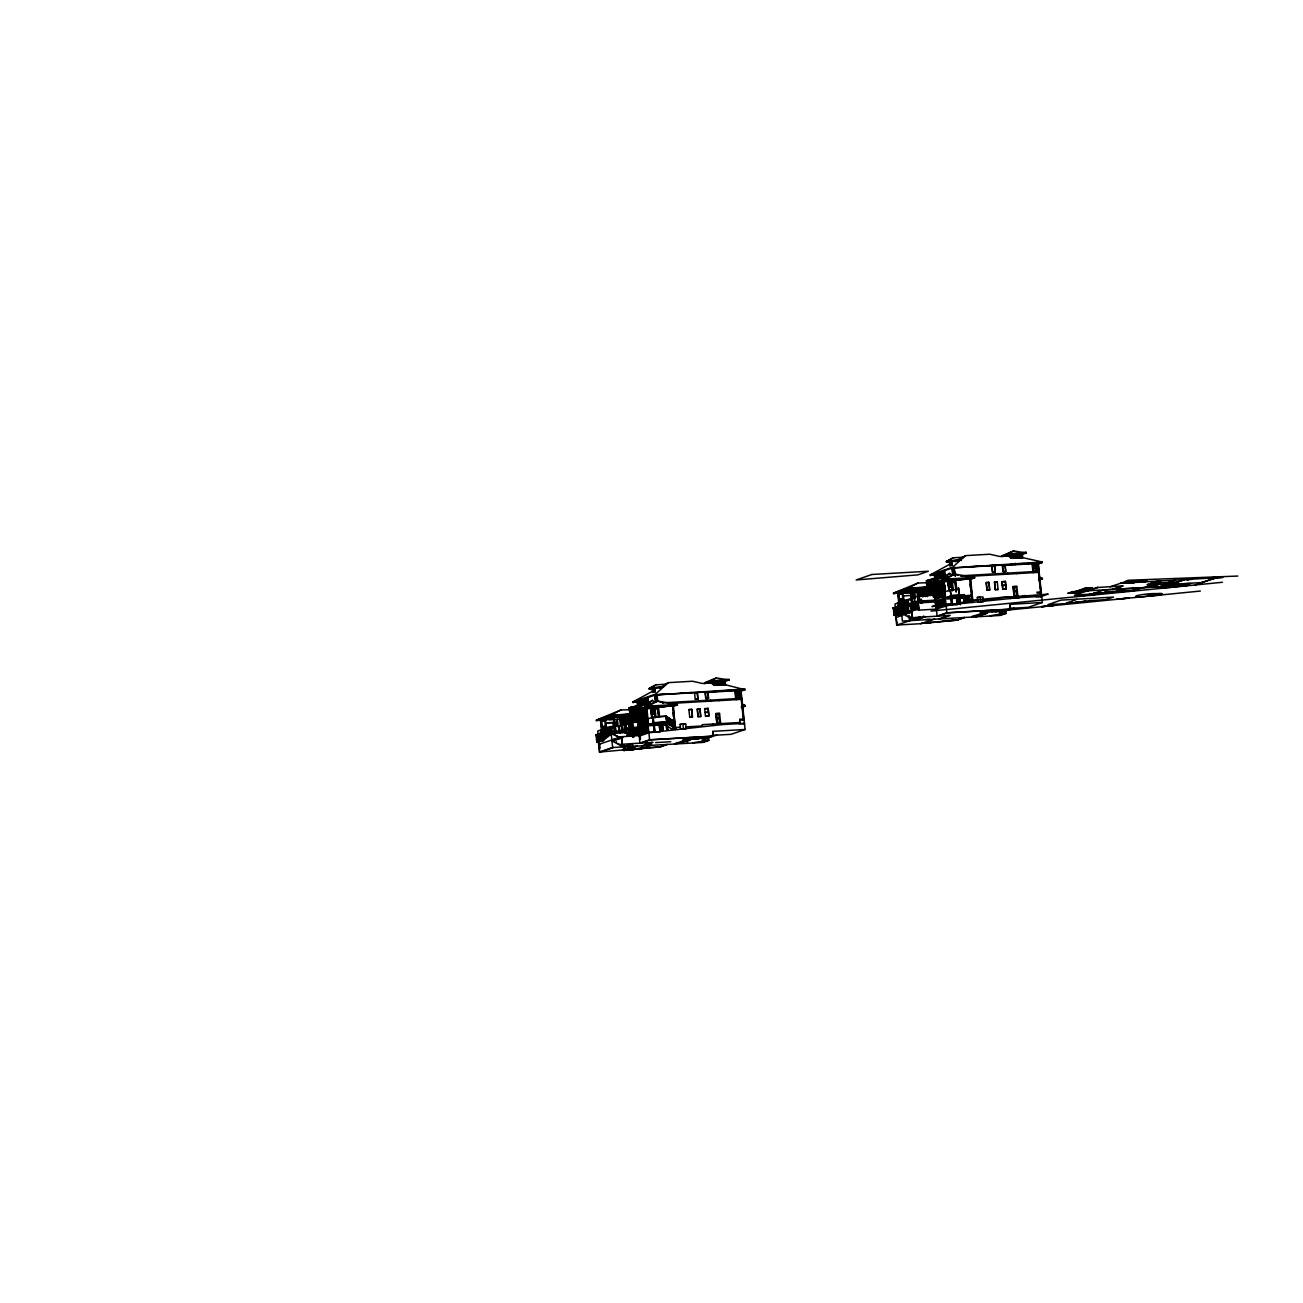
<?xml version="1.0" encoding="UTF-8"?>
<svg xmlns="http://www.w3.org/2000/svg" width="1303" height="1303" viewBox="0 0 1303 1303"><rect width="100%" height="100%" fill="white"/><g stroke="black" fill="none" stroke-linecap="round" stroke-linejoin="round"><path stroke-width="1.5" d="M644.252 704.907L643.796 699.727L640.685 700.802L641.223 705.949L641.109 701.519L642.07 701.193L642.428 704.679M642.086 701.421L642.265 700.46L642.607 701.226M939.333 574.411L939.496 573.45L939.854 574.232M908.842 604.608C907.149 604.299 905.732 608.126 905.862 601.53M647.265 731.13L646.141 731.097M918.322 609.609L912.328 605.993M958.764 596.709L945.294 597.833L950.767 595.943L964.187 595.162M953.959 597.702L958.861 597.197L956.516 597.051M622.345 730.902L620.961 717.79L636.792 712.497M934.202 587.832L926.759 587.8L918.208 590.796L919.381 602.019M712.774 682.919L702.626 683.505L692.512 681.241L668.341 682.642L655.425 694.157L632.981 701.894L639.007 702.333M1010.02 555.909L999.857 556.495L989.759 554.231L965.572 555.632L952.656 567.147L930.212 574.9L938.241 575.209M649.138 689.303L653.503 687.789L662.347 687.284L666.208 684.222L655.995 684.808L649.073 688.554L652.673 689.092M959.578 560.274L963.438 557.212L953.226 557.798L946.304 561.544L949.92 562.098M644.708 707.92L652.428 700.346L654.643 702.203L657.722 701.128L677.397 704.434L673.358 706.617M941.939 580.91L949.659 573.353L951.874 575.193L954.969 574.134L974.644 577.441L970.588 579.623M921.433 623.648L896.692 625.065L894.721 608.159L895.682 607.882L892.913 607.768L895.633 607.377L896.106 612.215L895.731 607.833M896.611 611.807L904.249 609.82M896.822 611.628L896.366 607.296M896.725 607.019L897.148 611.351L896.692 607.019M897.523 611.042L897.067 606.726M898.304 610.407L895.519 612.768M901.741 607.573L907.963 605.52M901.969 607.361L895.063 609.657L895.927 609.201M900.568 610.635L899.836 604.445L899.917 613.713M901.171 610.113L900.552 602.116M901.513 609.837L900.78 603.647M902.213 609.25L901.171 603.322M902.034 602.621L903.126 608.517M903.891 607.882L903.354 601.416M903.468 595.862L904.266 607.573M904.51 607.345L903.875 600.764L907.197 600.569M905.976 606.139L905.634 601.742M906.725 605.52L906.269 601.204M907.181 605.162L906.693 600.862M907.784 604.641L907.458 600.243L899.331 607.231M606.123 728.263L598.077 735.299M597.816 735.592L605.748 728.947M602.328 733.556L610.765 726.585L611.221 732.205M610.472 726.895L602.491 733.508C607.279 754.649 599.331 713.295 603.305 740.527L596.807 742.352L596.074 735.234M598.11 739.55L606.579 732.612L598.403 739.55M895.047 608.24L903.256 601.595M895.047 614.055L894.412 608.794L903.321 601.921M907.686 599.901L900.145 606.351L898.142 606.498M895.389 612.654L898.337 610.26M899.803 611.351L908.061 604.429M899.754 611.319L908.158 604.397M903.875 609.56L900.031 609.12M955.213 561.788L963.438 557.212M899.037 604.087L899.852 603.533M899.428 603.452L897.718 593.24L910.927 588.679L912.035 599.266M958.699 597.311L955.18 597.507M652.428 700.346L632.053 711.487L634.984 712.122L646.549 708.115L632.134 712.269L638.535 711.894M949.659 573.353L929.3 584.493L932.215 585.128L943.795 581.105L929.381 585.259L934.17 584.982M654.187 690.346L632.981 701.894L636.939 701.665M664.807 684.564L668.341 682.642M930.212 574.9L951.434 563.336M956.744 560.453L965.572 555.632M655.995 684.808L649.073 688.554L652.477 688.359M666.208 684.222L659.741 687.935M953.226 557.798L946.304 561.544L949.708 561.349M629.919 709.728L620.863 709.972L612.003 714.663L596.334 720.152L602.181 720.575M927.068 582.767L918.012 582.995L909.136 587.702L893.467 593.174L914.706 592.718M716.455 677.935L704.581 683.57L712.073 680.997L729.143 680.003L716.455 677.935L704.5 682.805M1013.701 550.925L1001.828 556.576L1009.304 553.987L1026.373 553.009L1013.701 550.925L1001.746 555.795M644.627 707.154L654.643 702.203M941.874 580.144L951.874 575.193M912.654 610.162L912.654 603.957M918.012 582.995L893.467 593.174L917.768 591.415M639.952 749.306L650.783 745.446M637.395 746.098L625.489 750.202L660.735 746.798M656.728 724.712L661.468 724.321L657.95 724.517M1160.452 582.913L1168.726 582.506M652.054 742.417L641.76 745.967M955.278 579.64L952.232 580.682L954.708 579.037M673.879 721.618L675.475 729.387L672.999 705.933L674.628 705.363L646.304 708.197L655.702 707.643M893.549 593.94L909.217 588.451L935.538 586.936M923.697 588.028L925.13 587.539M925.619 588.728L916.905 591.253L918.159 603.256M926.547 587.865L933.942 587.914M620.863 709.972L596.334 720.152L600.178 719.924M596.416 720.901L612.084 715.412L638.405 713.897M620.505 726.26L619.658 718.246L629.61 714.761L631.189 729.745M625.049 722.171L623.486 722.709L623.046 718.458L625.359 717.872M629.235 716.52L627.704 717.057L628.062 720.429M942.655 620.847L958.356 619.658M943.209 620.945L944.219 620.586L943.144 620.961M666.338 744.55L659.106 747.075L643.47 747.971M659.644 747.173L667.299 744.485M1123.072 588.858L1116.394 591.187L1132.861 590.324M1116.932 591.155L1123.609 588.826M1105.824 599.592L1113.528 597.1L1060.968 600.129L1047.873 604.657L1065.773 603.615L1076.767 599.315M1132.454 590.259L1139.848 587.881M1142.992 587.62L1134.49 590.601L1074.389 595.324L1097.452 587.376M646.304 708.18L673.325 705.819L675.475 729.387M598.321 741.44L599.445 752.075L644.008 748.052L633.03 749.583M949.073 590.52L947.639 579.509L949.317 590.422M949.626 580.78L969.839 578.858L972.005 602.426L971.305 595.862M952.232 580.682L971.875 578.369L970.246 578.923L971.012 586.203M908.794 611.433C902.963 594.217 937.704 605.537 945.229 597.197M632.134 712.269L650.963 706.731M650.392 706.519L651.761 717.741M655.197 706.796L643.715 708.278M610.895 731.993L619.544 731.455M597.051 742.27L598.859 742.058L597.751 731.032L606.432 728.084M946.385 562.293L950.75 560.795L961.419 560.176M952.884 560.665L949.447 561.854L949.887 565.991L952.379 565.144M951.646 562.147L949.968 562.733L950.148 564.329L951.809 563.759M950.066 563.531L951.727 562.961M949.838 565.453L952.33 564.59L951.939 560.99L958.78 560.599M934.235 573.662L935.179 573.336M930.293 575.665L953.829 567.44L954.659 574.232M935.863 574.77L937.215 574.314M943.144 572.261L941.792 572.734L942.183 576.398L943.519 575.877M952.493 569.036L953.535 568.678M952.737 571.349L953.78 570.991M927.036 589.396L926.4 580.78L929.381 580.161L929.739 585.845L928.567 585.91M945.033 575.877L944.431 570.144L944.805 576.887L935.033 577.815L937.492 577.376M928.795 585.894L928.225 580.486L935.407 578.043L935.863 581.252M926.791 581.447L929.365 580.975M952.982 573.678L954.024 573.32L953.552 568.613M926.97 583.125L928.111 582.734M935.391 580.226L937.948 579.737M1021.959 553.71L1010.9 554.264L1006.633 555.941M897.718 593.24L911.546 588.647L911.66 589.836L898.467 594.38M898.679 603.712L898.158 594.315L911.66 589.836M927.085 584.151L928.225 583.76M935.505 581.252L938.062 580.78L937.297 574.02L935.733 574.558L936.14 578.418M910.764 590.34L927.345 589.282M911.4 590.292L913.224 604.657M902.295 592.881L903.386 608.289L902.621 602.116M929.381 585.259L948.193 579.721M910.83 592.262L910.488 593.598M927.313 586.35L933.306 584.281M1022.546 553.531L1026.292 552.228L1009.304 553.987M1022.627 554.296L1026.373 553.009M926.873 587.848L934.007 585.503M914.869 592.165L915.26 598.175M920.667 591.546L918.338 592.132L926.482 589.51L927.101 595.357M924.544 590.194L922.231 590.78L922.687 595.015L924.185 594.705M925.7 589.559L924.136 590.096L924.772 595.943M934.43 586.464L935.831 585.975M938.225 585.145L936.824 585.633L937.134 589.331L938.697 588.793L938.29 584.933L936.727 585.47L937.183 589.103L938.6 588.614M939.316 584.77L940.717 584.281L941.092 587.767L939.691 588.239M941.711 583.939L943.111 583.467L944.317 594.982M899.086 599.119L902.816 598.891L899.249 599.803M919.837 591.823L918.436 592.295L918.81 595.78L920.211 595.292M920.374 591.627L921.791 591.139L922.149 594.608L920.749 595.096M922.329 590.943L923.746 590.454M925.651 589.787L924.25 590.259L924.609 593.745L926.01 593.256M902.898 595.96L911.155 595.422L910.764 599.836M1022.708 557.277L1011.291 557.928L1022.708 557.717L1022.203 552.83M899.217 600.536L902.963 600.308L899.363 601.22M934.642 588.19L935.994 587.718M937.036 587.36L938.388 586.887M939.528 586.497L940.88 586.041M941.922 585.682L943.274 585.21M918.648 594.038L919.999 593.565M920.586 593.354L921.938 592.881M922.54 592.67L923.892 592.197M924.446 592.002L925.798 591.529M902.767 592.718L903.435 600.26L903.256 595.927M899.379 601.953L903.109 601.709M934.805 589.933L936.205 589.445M942.069 587.425L943.47 586.936M903.875 600.764L894.998 604.022L895.34 607.328M922.703 594.412L924.104 593.924M1006.551 565.307L1038.247 563.352L1038.784 572.489M899.461 602.654L903.191 602.426M918.745 595.992L920.309 595.455M920.684 595.324L922.247 594.787M922.638 594.64L924.202 594.103M924.544 593.956L926.107 593.419M902.784 601.677L908.028 601.058M918.794 596.383L920.341 595.846L919.869 591.595M922.296 595.162L920.732 595.699L920.276 591.464L921.84 590.927L922.426 596.774M922.687 595.015L924.25 594.477M924.593 594.347L926.156 593.81M934.886 590.699L936.303 590.21M938.697 589.379L937.264 589.884L938.046 597.214L939.463 596.725M939.772 589.021L941.189 588.533L942.118 597.8M942.15 588.19L943.584 587.702M914.348 598.24L910.797 598.452M919.592 596.367L919.381 601.041L920.732 600.585M920.83 595.862L922.231 595.39M924.69 594.51L926.091 594.021M973.325 577.897L974.644 577.441L944.74 579.151L929.3 584.493L932.492 584.298M650.083 688.978L655.637 687.675M910.781 599.836L903.435 600.26M900.471 603.924L900.927 610.325L900.064 604.234M905.129 602.149L905.585 606.465L905.21 602.067M654.415 689.075L652.705 689.678L652.884 691.404M652.819 690.525L654.481 689.955M892.913 607.768L893.793 607.996M898.744 615L897.523 606.351L900.08 605.846L897.36 606.237L898.028 611.482M892.962 608.289L894.037 607.98L894.64 615.195L893.809 608.859M894.803 607.67L895.633 607.377M894.721 608.159L896.236 617.459M896.041 607.573L896.643 612.605L898.402 612.475M898.19 605.944L900.112 606.318M935.293 594.363L936.662 593.891M937.688 593.533L939.056 593.06M940.18 592.67L941.548 592.197M942.558 591.855L943.942 591.383M903.012 614.739L894.265 615.277L893.972 608.859M894.966 608.648L893.597 608.941M655.083 691.6L652.591 692.447L652.217 688.847M895.666 608.924L898.337 608.012M901.073 607.068L903.891 606.09M907.702 599.641L908.224 604.592L918.306 601.123L935.342 600.146L933.111 578.841M903.24 606.612L908.777 604.95M903.256 606.775L918.126 601.709L919.022 610.113L936.466 609.12M901.904 608.24L906.66 606.058M940.359 618.762L950.245 615.358L912.23 617.671L910.911 605.146L912.279 604.95L912.8 609.967M907.979 606.481L918.257 602.931L935.717 601.921M906.904 607.1L900.617 608.794L906.855 606.595L907.539 613.143M900.666 609.299L906.986 607.605L907.458 613.176M959.448 595.438C962.656 626.303 956.207 568.01 959.399 594.901M902.637 608.908L899.933 609.152M918.24 605.178L912.882 605.455M1040.299 593.288L1041.358 592.914L1038.133 562.196M902.539 609.234L905.748 608.664M935.652 598.044L937.085 597.54M940.538 596.351L941.955 595.862M942.932 595.536L944.349 595.031M633.063 702.675L655.507 694.922L745.104 689.759L720.592 683.521M914.657 605.374L915.195 609.218M915.667 609.185L915.26 605.325M934.919 598.484L944.447 595.21L943.633 587.474L942.053 588.028L942.867 595.748M916.074 605.292L916.612 609.136M916.677 605.244L917.003 609.104M917.068 605.227L917.524 609.087L917.149 605.211M1033.882 564.867L1035.445 564.329M1038.589 563.254L1042.27 561.984L1038.67 564.036M896.643 612.605L903.06 610.325L901.399 610.423L902.36 621.075L1000.167 615.439L1006.079 613.387L1005.753 610.211M917.98 605.178L912.556 605.504M1033.914 565.095L1035.478 564.557M638.6 701.714L640.001 701.242M643.731 699.955L640.783 700.965L641.304 705.917M645.913 699.19L644.513 699.678L644.936 703.408L646.288 702.871M655.214 695.981L656.305 695.607L656.777 700.314L655.735 700.672M896.985 612.557L901.643 611.449L899.591 611.693L899.689 612.687M935.033 599.527L945.098 596.041M903.012 610.879L901.448 610.944M935.147 600.683L937.199 616.107L946.858 612.768L1010.623 609.104L1010.134 604.331L1042.367 602.475L1041.716 596.302L1014.271 597.996M898.679 613.273L894.852 614.593M893.304 608.24L894.053 615.358L899.119 613.599L898.37 606.481L897.409 606.758L899.07 606.661M899.591 613.583L898.94 607.231L899.917 613.729M894.998 615.293L894.412 608.794M945.831 597.8L951.304 595.911L952.184 604.234L950.148 589.998L958.829 589.493M655.49 698.359L656.533 698.001M911.106 604.217L912.947 603.582L910.602 604.25L911.856 610.016M913.289 609.315L918.762 609.12L912.963 609.364M629.691 712.79L629.17 707.79L632.15 707.171L632.574 711.21M646.923 697.773L647.575 703.897L637.786 704.809L640.245 704.369M901.578 613.615L914.25 609.999M914.201 609.283L913.843 605.406L914.25 609.267M914.592 609.267L914.217 605.39M903.272 613.387L902.637 609.364M630.587 707.708L638.226 705.053L640.441 724.549M904.689 613.306L904.038 608.24L905.683 608.143M629.561 708.457L632.232 707.936M912.393 610.928L902.083 614.364L912.963 611.026L911.53 611.107M917.996 609.055L917.638 605.195L918.029 609.055M936.759 602.458L938.16 601.97M938.73 601.774L940.147 601.286M940.717 601.09L942.118 600.602M942.688 600.406L944.089 599.934M953.421 596.823L954.838 596.318L951.662 596.644M639.007 705.379L640.359 704.907M956.174 596.008L953.91 596.79L953.78 595.536M640.327 705.151L637.867 705.591L645.881 704.76L645.229 699.499M898.5 613.811L904.901 614.202L910.569 612.247M895.894 617.573L902.735 615.211M911.986 612.166L904.901 614.202M601.563 730.478L600.488 720.233L613.68 715.689L615.049 731.814L613.371 715.787L637.151 714.337M629.74 710.135L630.88 709.728M638.144 707.22L640.718 706.747M720.364 682.218L725.038 680.606L713.669 681.257L709.386 682.935M957.428 595.78L964.139 594.624L964.986 602.637L963.959 595.243L960.962 596.285M612.198 716.373L601.106 720.201L602.181 730.446M613.99 715.754L614.43 716.829L601.237 721.39L604.869 721.178L605.064 719.875L600.488 720.233M963.243 595.292L964.041 602.752L963.178 594.95M937.004 604.576L938.355 604.103M938.991 603.892L940.343 603.419M940.961 603.208L942.313 602.735M942.932 602.523L944.284 602.067M601.872 730.38L600.927 721.308L613.811 716.862L629.756 716.047M629.838 711.161L630.994 710.77M638.258 708.246L640.832 707.773L640.05 701.014L638.503 701.551L638.91 705.412M613.534 717.334L630.115 716.292L629.952 714.744L635.033 714.565M614.153 717.301L615.993 731.667L615.049 731.814M961.467 595.552L961.647 597.263L965.702 596.269L966.973 597.1L965.36 598.582M963.992 596.855L965.702 596.269M937.215 606.709L938.616 606.221M939.186 606.025L940.587 605.537M941.157 605.341L942.558 604.853M943.128 604.657L944.528 604.169M1038.768 571.414L1037.872 567.88M631.629 712.383L647.575 706.926L677.479 705.2M937.15 606.921L938.714 606.384L938.225 601.758L936.662 602.295L937.525 610.048M969.579 595.699L956.532 596.448L957.412 604.804L950.343 604.983M968.536 596.188L971.256 595.324L965.214 595.666M630.082 713.344L636.059 711.275M965.262 597.686L966.973 597.1M613.127 719.419L605.537 719.728L606.188 727.269L613.55 726.83M650.93 706.487L651.842 717.513M723.214 681.762L724.468 681.339L724.794 684.417M723.523 681.941L729.143 680.003M606.237 722.856L606.188 735.185L604.869 721.178M966.549 598.517L968.259 597.93L966.647 599.429M936.043 609.25C971.761 596.774 1010.786 597.735 1048.215 594.054L1040.641 596.66M912.23 617.671L911.22 604.038M656.158 706.487L662.527 706.438M623.42 718.556L621.108 719.142L628.453 716.569L626.906 717.106L627.346 721.341L628.909 720.803M623.046 718.458L624.609 717.92L625.847 729.68L624.984 722.383L623.583 722.872M638.6 712.969L637.2 713.458L637.558 716.927L638.959 716.455M640.995 712.155L639.578 712.627L639.952 716.113L641.353 715.624M642.086 711.78L643.487 711.291L643.845 714.761L642.444 715.249M644.464 710.949L645.865 710.461L646.207 713.881M967.917 600.26L969.546 598.761L967.917 600.26L972.103 600.422L970.393 601.025M601.921 726.097L605.651 726.602L602.002 726.797M622.606 718.816L621.205 719.305L621.564 722.774L622.964 722.302M626.499 717.464L625.098 717.937L626.238 729.533M627.004 717.269L628.404 716.78M654.986 707.692L674.628 705.363M959.383 603.077L958.813 595.471L959.383 603.077L960.246 602.947M613.094 722.595L613.925 722.416L605.651 722.953L613.094 722.611L613.778 727.579L613.355 722.514M903.5 614.283L912.605 619.381L920.162 616.775M725.103 684.368L714.06 684.938L725.462 684.287M896.692 625.065L910.276 620.586M956.223 596.562L957.347 604.201M957.282 596.66L957.754 604.266L956.956 596.758L962.608 596.53M601.97 727.546L605.716 728.035M637.411 715.184L638.747 714.728M639.789 714.37L641.141 713.897M642.281 713.507L643.633 713.034M644.676 712.676L646.027 712.204M621.417 721.031L622.769 720.559M623.355 720.347L624.707 719.891M625.31 719.663L626.662 719.207M627.215 718.995L628.567 718.523M924.039 616.873L914.169 620.277L912.605 619.381M602.051 728.247L614.234 727.497L613.713 722.497M961.647 597.263L968.764 601.937L972.185 601.253L970.474 601.839M606.204 727.253L606.025 722.937M644.838 714.419L646.239 713.946M605.488 728.165L614.935 727.286L613.664 727.693M601.497 740.804L600.422 733.361L601.269 740.821L603.11 740.593L611.123 734.11L610.309 726.651L619.3 726.097M613.55 725.445L617.182 725.217M623.502 722.106L624.903 721.618L624.544 718.148L619.658 718.246M626.857 720.934L625.456 721.422L625.098 717.937L626.548 717.236L627.134 723.084M627.362 720.738L628.779 720.266M709.304 692.3L741.016 690.362L741.016 698.603M621.515 723.002L623.062 722.465M623.453 722.318L625.017 721.781M625.407 721.634L626.971 721.096M627.313 720.966L628.877 720.429M605.553 728.686L611.71 728.002M621.547 723.377L623.111 722.839M625.44 722.025L627.004 721.487M639.073 717.22L637.639 717.709L638.405 725.038L639.806 724.501M641.451 716.389L640.034 716.878L640.799 724.207M642.526 716.015L643.959 715.526M644.92 715.2L646.337 714.696M606.025 735.429L605.651 729.175M613.632 726.162L617.264 725.918L616.808 720.396L617.264 725.918M623.046 723.067L621.645 723.556L622.639 731.081L633.095 736.961L621.515 730.902L622.639 731.081M626.938 721.699L625.538 722.188L626.482 731.195M627.443 721.52L628.86 721.031M972.005 602.426L973.015 602.279L970.556 578.825M1038.556 579.786L1042.384 578.467L1038.621 580.552M605.097 729.485L605.52 735.739M609.446 728.116L609.869 732.139M609.999 727.791L610.195 731.863L611.123 731.553M676.078 704.89L677.397 704.434L647.51 706.161L632.053 711.487L636.858 711.21M605.032 736.26L604.934 729.745L605.634 735.723M609.104 728.393L609.641 732.4L609.495 728.1M608.941 728.638L609.136 732.954M925.635 619.544L929.544 619.316M607.638 734.061L607.149 730.038L607.524 734.078L608.273 729.191L608.534 733.247M602.931 731.406L603.517 737.384M606.27 730.853L606.775 730.331M619.137 726.113L619.739 731.553L618.844 726.162L629.056 722.693L637.737 722.188M938.144 616.058L947.395 612.866L1010.216 609.234L1010.134 604.331M609.69 734.192L603.615 735.869L611.026 733.117L605.569 736.439L604.348 738.524L596.953 741.277L599.266 741.098L598.582 734.99L595.666 734.778L598.403 734.371L599.054 741.163M600.683 737.628L600.113 733.247L601.253 732.791M595.732 735.283L596.79 734.99L597.36 742.303L596.562 735.869M595.666 734.778L598.403 734.371M599.755 733.915L600.227 737.921M600.015 738.182L599.592 734.175L599.347 738.736L598.924 734.713L597.67 735.364M603.761 732.823L604.364 736.814M638.047 721.357L639.431 720.885M640.441 720.543L641.809 720.07M642.933 719.679L644.317 719.207M645.327 718.849L646.695 718.376M920.716 623.681L934.626 619.088M596.741 735.853L598.696 735.739M602.084 734.24L610.521 727.367L610.684 731.569M610.798 731.276L602.703 738.035M598.272 735.983L601.09 735.006M667.739 729.631L666.794 729.761L666.012 722.285L667.739 729.631L666.338 716.227L653.21 717.041L647.966 718.849M611.351 732.156L606.237 733.589M611.302 732.009L598.517 736.456M939.007 618.958L948.877 615.553M606.693 734.876L604.95 734.794L610.96 732.498L606.302 734.11M929.739 622.639L938.844 621.873M607.247 734.338L606.628 727.774M931.498 622.297L921.612 623.388M611.563 733.556L610.553 733.703M602.279 736.961L606.905 735.364M619.397 731.178L629.577 727.644L638.258 727.139L635.88 705.851M603.729 736.879L608.354 735.283M619.414 731.569L629.414 728.051L638.323 727.546M640.815 724.142L642.2 723.67M643.324 723.279L644.692 722.807L643.926 715.608M645.702 722.465L647.086 721.976M604.022 737.091L603.484 733.068M612.638 734.273L620.684 737.856M637.672 725.494L647.558 722.09M938.323 621.792L956.891 620.163L964.529 617.492L956.891 620.163L930.782 622.557M598.386 741.195L599.624 739.11L604.234 737.514M613.518 734.224L612.491 734.061M741.358 690.264L745.023 688.994L655.507 694.922M666.305 716.503L674.498 721.878L675.296 727.139M598.11 740.153L601.367 739.127M602.475 738.687L604.348 738.524M637.786 726.52L647.868 723.051M630.082 729.533L631.206 736.081L630.082 729.533L629.137 729.582L629.838 736.276L629.414 728.051M666.55 716.797C663.146 724.403 687.218 731.83 666.761 720.868M741.44 691.03L745.104 689.759M666.973 717.09L667.559 721.455L667.152 717.057M598.272 741.032L597.572 734.664M598.566 741.13L601.53 740.104M637.916 727.677L647.982 724.207M630.538 730.446L638.584 729.957L630.685 731.113M652.656 722.839L666.892 721.618M596.807 742.352L603.305 740.527M648.585 724.81L654.073 722.921C656.696 749.632 651.321 700.916 654.09 731.374L654.937 731.244M668.439 717.904L668.781 722.285M638.063 729.061L638.323 727.563M952.363 603.631L937.932 604.527L931.906 606.595L1018.962 597.621L1025.2 595.455M630.685 731.863L638.796 732.074L631.157 732.433M669.139 718.507L669.644 722.856M669.758 718.767L670.165 723.165L669.628 718.784M658.927 723.018L664.221 722.546L664.4 724.273L671.517 728.931L675.915 727.921L674.628 727.172M670.117 719.061L670.508 723.426M662.999 729.957L662.217 722.448L662.999 729.957L662.136 730.071L661.354 722.562L668.472 722.009L668.016 717.627L668.244 723.002L671.061 723.702L670.589 719.321L671.061 723.702M630.913 733.247L638.877 732.791L630.978 733.947M656.5 724.419L663.976 722.628M986.501 610.602L980.149 612.801L997.039 611.465M599.755 751.961L598.957 744.339L621.726 736.618L622.101 744.257L621.319 736.765L639.17 735.609L639.968 743.101M670.85 719.631L671.42 724.403L648.145 725.755M981.094 612.687L987.218 610.57M1040.608 592.116L1036.976 592.132L1037.09 593.174L1041.358 592.914M611.856 740.023L622.736 736.684M671.925 724.273L671.338 719.891L672.071 725.494L673.651 725.396L673.179 721.015L674.074 725.673L673.439 721.325M621.384 737.531L611.938 740.788L612.638 747.515L599.445 752.075M666.012 722.285L666.794 729.761M668.032 721.715L667.462 717.35M671.892 720.168L672.299 724.566L670.703 723.768M981.729 613.485L971.615 616.58M631.059 734.664L639.024 734.208L626.776 735.446M639.773 731.569L641.125 731.113M641.744 730.885L643.096 730.429M643.715 730.217L645.066 729.745M645.702 729.533L647.054 729.061M663.732 723.279L666.957 722.171M613.273 739.941L613.371 740.886L622.834 737.612M664.286 723.1L668.472 722.009M672.576 720.771L672.609 724.859M664.4 724.273L667.087 723.344L674.188 728.019L675.915 727.921M669.595 722.448L668.748 718.197L669.335 722.562M986.713 613.192L976.631 616.677L973.276 616.482M639.985 733.638L641.337 733.166L640.929 728.98M643.307 732.481L641.956 732.954L641.532 728.833M643.943 732.27L645.294 731.797M672.576 722.611L674.824 722.562M672.364 722.937L674.775 722.823M995.492 611.856L1005.33 610.928M671.485 723.979L672.283 723.686M672.039 723.768L671.322 723.474M639.154 735.625L636.027 705.851M639.219 736.114L648.894 732.775L721.715 724.615L744.469 723.312L743.329 723.686M654.09 731.374L652.901 716.992L666.338 716.227M1010.623 609.104L999.303 613.013L1006.079 613.387M1008.196 610.179L1014.109 608.143M665.491 723.263L658.992 723.556L660.116 731.211M600.471 751.929L613.355 747.482M648.829 732.237L660.181 731.797L660.035 723.654C664.383 743.003 653.813 719.272 664.074 723.426M999.629 615.342L1005.134 613.452L1004.792 610.276M672.055 728.914L675.817 727.09M671.517 728.931L674.188 728.019M632.346 743.671L622.899 746.928L611.938 740.788L610.439 726.602M1072.581 591.66L1067.76 593.305L1077.988 592.686M633.437 743.606L623.99 746.863L624.512 750.544M674.759 729.436L675.785 729.273M1042.367 602.475L1028.344 607.312L1008.994 608.436M1069.193 593.223L1073.998 591.578M742.694 706.275L745.137 705.46L742.14 704.076L743.704 718.995M1070.529 593.158L1075.35 591.497M741.309 706.78L745.137 705.46L742.287 705.623M1075.61 591.464L1085.48 588.06M1071.962 593.077L1076.767 591.415M1077.027 591.383L1086.897 587.979M628.404 746.538L632.313 746.31M741.391 707.562L745.218 706.242M1073.379 592.995L1078.184 591.334M1078.461 591.301L1087.907 588.044M639.545 743.247L649.627 739.778L713.392 736.097L712.888 731.341L745.121 729.485L740.951 689.743M1074.796 592.914L1079.601 591.253M1079.878 591.22L1089.341 587.962M640.913 743.052L650.164 739.86L712.969 736.244L712.888 731.341M1076.229 592.832L1081.034 591.171M1081.295 591.139L1090.758 587.881M632.932 746.342L622.981 749.828L626.548 749.632M1077.744 592.702L1092.598 587.653L1084.862 588.272M636.678 746.13L624.903 750.202L624.479 746.196M1097.989 587.458L1087.761 590.894M645.441 743.964L646.565 743.573M643.128 745.756L652.998 742.352L622.101 744.257M643.324 748.02L625.489 750.202L633.551 749.681L633.193 746.179M1083.64 594.803L1082.402 595.227L1096.931 594.07M648.454 745.463L651.533 744.388L645.262 744.762M1110.189 586.757L1126.525 581.285M1103.885 589.966L1093.51 593.337L1097.028 593.044L1094.471 593.924M1123.414 583.109L1128.17 581.464M1124.342 583.141L1130.108 582.229M1092.875 594.266L1096.002 593.191M1095.383 594.119L1096.654 593.891M1128.137 582.913L1147.291 580.926L1144.474 581.887M1133.073 581.171L1134.669 580.812L1125.987 581.301M1129.359 582.848L1132.16 581.887M1129.831 582.816L1133.415 582.62M1073.981 602.768L1088.722 600.96M1100.644 593.565L1102.973 592.914L1083.086 595.536L1095.171 594.315L1094.048 593.956M1112.404 589.461L1122.29 586.057M1077.825 601.595L1074.519 602.735L1067.418 602.54M1113.12 589.428L1123.3 585.91L1097.045 587.523M1136.493 581.545L1138.447 580.861M1134.652 582.539L1133.415 582.978M1137.926 581.464L1139.881 580.78M1139.343 581.382L1141.298 580.698M1140.76 581.301L1142.715 580.617M689.271 737.612L682.902 739.811L698.555 738.899M1142.194 581.219L1144.148 580.535M689.987 737.563L683.847 739.681L699.792 738.475M743.361 719.126L739.746 719.142L740.202 723.54M1083.086 601.888L1085.48 601.058M1109.879 592.637L1112.29 591.806M1143.611 581.138L1145.565 580.454L1125.564 581.61M1085.888 601.123L1075.741 602.312M1088.331 600.895L1089.764 600.602M1116.801 591.253L1104.097 592.376L1112.062 591.888M1143.773 581.936L1146.265 581.073M677.446 742.515L674.417 743.964L677.69 743.378M684.498 740.479L689.01 740.365M743.052 720.298L744.127 719.924L739.86 720.168M1148.383 584.379L1147.015 584.689L1159.703 583.842M1151.591 583.239L1150.5 583.483L1157.097 583.044M1157.406 581.236L1155.582 581.724L1158.872 581.48M1153.79 583.239L1160.012 581.089M1154.491 583.19L1160.729 581.04M713.392 736.097L702.056 740.006L708.848 740.397L708.506 737.221M1156.901 583.109L1160.664 582.832M716.878 735.136L707.545 737.384M1113.43 589.314L1144.49 587.539L1155.452 583.891M1153.155 586.106L1160.436 583.597M1150.419 587.197L1160.908 583.565L1148.106 584.314M1151.657 587.116L1155.093 585.927M702.382 742.352L707.887 740.446L707.562 737.27M1152.894 587.05L1156.331 585.861L1148.187 586.399M708.848 740.397L702.92 742.433L612.638 747.515M1175.42 580.193L1161.006 584.966L1202.555 582.49M1169.817 582.376L1177.863 582.001L1184.981 579.558M745.121 729.485L731.097 734.322L711.747 735.429M1165.957 584.624L1170.42 583.076M1166.527 584.558L1178.335 583.076L1175.534 584.037M1169.328 583.597L1170.892 583.06M1171.478 583.011L1175.127 582.75M1168.351 584.542L1166.788 585.08L1171.902 584.33M1173.368 583.353L1176.202 582.588L1174.068 583.321M1177.163 582.05L1183.955 579.705M1174.817 584.086L1177.309 583.223M1188.466 579.444L1186.805 580.014L1192.261 579.216M1173.172 585.878L1178.775 583.939M1173.563 585.943L1179.801 583.793M1188.027 583.402L1182.098 585.454L1103.169 589.998M1184.688 584.9L1188.124 583.711M1185.877 584.835L1189.297 583.646M1201.838 582.522L1215.243 577.897M1195.291 584.949L1219.071 576.789C1235.912 577.62 1189.134 580.291 1219.071 576.789M940.701 581.35L944.822 579.933L974.709 578.206M643.454 708.343L657.722 701.128L663.308 702.822M633.909 736.618L633.063 736.7L633.942 736.879M657.233 706.91L657.461 706.031M598.272 737.791L611.172 733.491L635.897 731.911M990.133 616.01L991.29 615.668A11.059 1.156 -6 0 1 1001.372 614.153L1004.548 613.925M692.887 743.019L694.059 742.677A11.059 1.156 -6 0 1 704.125 741.163L707.317 740.918M968.618 596.937L969.465 596.139M653.487 723.8L652.51 724.843L656.256 724.631L648.536 724.256M613.632 734.208L620.717 738.117M967.966 578.907L971.875 578.369M980.654 601.872L983.488 601.546L982.999 596.953L977.315 597.279L977.804 602.035L983.293 601.53M1094.585 593.191L1089.357 594.673L1096.377 594.266M683.423 728.866L686.241 728.556L685.753 723.947L680.068 724.273L680.573 729.029L686.062 728.524M930.994 611.074L1222.442 582.278M991.746 611.661L1200.372 591.057M631.922 714.924L628.307 715.217L629.707 728.328M1177.977 584.428L1175.225 584.624A11.059 1.156 -6 0 0 1164.98 586.106L1163.498 586.529A11.059 1.156 -6 0 0 1171.902 587.262L1180.078 586.203A11.059 1.156 -6 0 0 1184.443 584.982L1183.808 584.461A11.059 1.156 -6 0 0 1177.977 584.428L1177.831 584.444M1176.967 584.575L1170.485 585.503L1174.98 585.259M1100.872 593.647L1093.461 594.07M680.264 724.468L682.886 724.305L683.489 728.67M943.551 581.203L954.48 579.9M1144.49 587.539L1174.182 585.731M1012.659 554.931L1015.021 554.785L1015.363 557.423L1012.871 557.57L1012.594 554.866M1020.705 554.459L1018.343 554.606L1018.555 557.244L1021.047 557.098L1020.77 554.394M1012.789 556.218L1015.151 556.072M1015.64 556.055L1018.001 555.909M1018.474 555.892L1020.852 555.746M961.337 559.427L950.75 560.795M1015.721 557.407L1018.197 557.261L1017.871 554.622L1015.493 554.769L1015.77 557.342M1011.307 558.059L1022.708 557.717L1019.337 556.951M947.314 561.968L952.868 561.658M1036.732 562.147L1037.823 562.31M955.702 567.489L954.268 567.571L955.18 576.138M967.754 566.789L979.498 566.121M989.286 565.551L1001.03 564.883M1011.161 564.297L1024.647 563.515M1033.996 562.977L1038.182 562.733M1042.351 562.766L952.737 567.929L1042.27 561.984L1019.712 556.951L1019.532 554.524M1033.084 564.134L1036.162 563.955M1033.458 567.733L1036.553 567.571M1033.849 571.349L1036.927 571.17M1039.094 571.3L960.555 575.828L962.64 576.463M944.887 577.669L935.114 578.581L936.303 578.516M965.442 576.577L1039.191 572.326M933.274 578.841L933.534 583.76M926.4 580.78L935.456 578.043L935.798 581.301M939.968 581.904L943.519 581.692M943.6 581.757L952.998 581.219M939.87 582.93L943.844 582.734M948.128 582.36L951.874 582.148L952.754 590.536M940.31 583.027L943.714 582.832M948.389 582.604L951.662 582.408M940.359 583.483L943.763 583.288M940.44 584.265L943.844 584.07M1039.533 578.63L1042.384 578.467L1039.371 577.082M948.568 584.281L951.841 584.086M1039.615 579.395L1042.465 579.232M997.121 582.066L994.629 582.213L995.394 589.542L997.886 589.412M929.316 586.529L909.217 588.451M941.678 585.682L943.095 585.601M948.682 586.024L952.086 585.829L951.711 582.343M948.535 586.22L952.281 586.008M934.398 587.327L910.602 588.793L911.725 599.38M928.86 587.767L932.264 587.572M948.584 586.741L952.33 586.513M943.274 587.262L944.936 587.164M917.1 589.607L911.351 589.933L912.344 599.347M922.85 589.282L927.003 589.037M1002.463 585.356L1005.672 585.177M941.971 589.086L945.18 588.907L944.822 585.438M1002.496 585.552L1005.688 585.356M941.874 589.803L945.424 589.607M929.332 590.91L932.411 590.731M942.541 590.422L944.903 590.275M918.11 592.067L898.663 593.093L899.689 603.598M1016.666 586.513L1013.229 586.708L1014.288 596.807M898.158 594.315L902.425 594.07M929.511 592.572L932.573 592.409L932.231 589.07L929.104 589.184L929.462 592.653M929.3 592.865L932.85 592.653M932.915 593.174L929.348 593.37L928.892 589.005L932.443 588.793L933.306 597.035M929.544 593.549L932.753 593.37M929.756 593.745L932.59 593.582M1120.271 583.288L1216.269 577.75M934.821 595.194L917.784 596.171L907.833 599.592L908.256 604.592M1151.331 583.19L1154.409 583.011M1168.986 582.408L1170.029 582.294M964.139 594.624L951.011 595.438L950.441 590.047L944.675 591.888L944.138 581.724M1166.136 583.19L1171.69 582.946M963.226 595.504L964.513 596.334M1153.644 584.51L1159.165 584.037M1164.1 583.972L1165.143 583.744M957.461 596.025L961.484 595.797M1152.552 584.884L1158.074 584.412M1151.461 585.259L1156.983 584.786M951.565 596.921L972.331 595.715L965.702 596.969M1150.907 585.454L1155.891 585.161M1149.816 585.829L1155.338 585.356M968.569 596.465L969.497 596.416M1148.725 586.203L1154.246 585.731M1186.935 583.793L1190.486 583.581L1183.499 584.966M958.536 597.393L962.119 597.181M903.386 601.139L907.458 600.732M945.392 598.745L968.666 597.409M947.851 598.729L961.386 597.947M964.073 597.751L969.123 597.491M1072.369 591.725L1082.728 591.057M1087.484 590.813L1112.729 589.363M967.07 597.996L968.259 597.93M1071.946 591.871L1073.379 591.79M908.077 601.579L904.754 601.774L906.041 613.257M968.357 598.826L969.546 598.761M906.074 602.98L908.924 602.817M1022.643 596.334L1035.918 595.569L1036.032 596.627L1041.765 596.823M969.627 599.657L970.816 599.592M1115.547 591.692L1102.533 593.06M912.116 603.875L910.227 603.989L912.181 604.38M970.735 600.618L977.625 600.227M983.309 599.885L999.645 598.957M964.041 602.752L964.986 602.637M908.386 606.335L918.534 605.748M952.184 604.234L951.337 604.38L950.457 596.057M905.276 607.182L906.921 607.084M957.037 604.315L958.063 604.169M911.237 610.244L919.087 609.609L917.849 603.077M1089.357 600.536L1106.231 599.657M896.578 612.084L898.239 611.987M899.64 612.198L901.725 611.954L901.774 613.534M899.819 612.687L894.558 614.088L896.106 614.006M1066.782 603.273L1074.91 602.8M898.451 613.29L899.868 613.208M898.923 613.68L904.705 613.355M894.053 615.358L895.78 615.163L895.617 613.615M907.979 615.896L909.38 615.814M895.878 617.345L897.197 623.095M923.518 616.042L924.967 616.938L915.504 620.195L915.406 619.218M981.029 613.518L987.43 613.159L979.856 615.553M981.273 613.648L986.241 613.355M912.507 618.453L914.055 619.3M922.149 623.192L930.277 622.72M729.061 679.238L712.073 680.997M717.79 681.795L715.412 681.925L715.624 684.564L718.116 684.433L717.839 681.73M718.262 681.762L720.624 681.632M715.542 683.212L717.92 683.081M718.393 683.049L720.771 682.919M721.243 682.886L723.605 682.756M664.09 686.437L653.503 687.789M661.533 687.593L654.709 687.984L655.148 692.137M720.966 684.27L718.474 684.401L718.197 681.713M714.06 685.069L725.445 684.401M711.275 683.114L714.093 685.362L725.478 684.726L724.957 679.824M670.524 693.799L657.038 694.58L657.754 701.405M680.296 693.229L692.04 692.561M703.783 691.877L713.979 691.926M725.559 690.623L735.267 690.069L736.26 699.662M694.76 693.31L697.252 693.163L697.854 698.962M735.788 691.079L738.98 690.899L739.746 698.229M736.228 694.743L739.306 694.564M695.427 699.043L697.789 698.897M705.965 698.424L708.343 698.294M739.681 698.164L736.602 698.343L735.853 691.144M662.559 702.871L741.847 698.31M638.291 705.037L640.229 724.615M668.195 703.587L741.961 699.336M629.17 707.79L634.463 707.399M657.787 706.715L673.325 705.819M646.369 708.767L655.751 708.213M650.881 709.369L654.627 709.141L655.523 717.53M651.077 709.549L654.481 709.353L654.839 712.822L651.451 713.018M651.321 711.275L654.595 711.096M631.32 712.92L632.509 712.839L631.988 707.952M689.092 709.695L691.584 709.549L692.349 716.894L689.857 717.025M704.858 708.783L708.05 708.604L708.832 715.933L705.623 716.129M634.186 713.376L612.084 715.412M651.288 713.23L655.034 713.002M629.642 714.858L630.229 723.654M651.337 713.735L655.1 713.523M635.05 715.999L631.857 716.194L632.216 719.647M705.232 712.35L708.425 712.171M705.249 712.546L708.441 712.366M632.102 717.92L635.164 717.741M609.087 719.647L620.88 719.061M719.419 713.507L715.982 713.718L717.041 723.816M600.927 721.308L605.195 721.064M632.281 719.582L635.343 719.403M632.053 719.859L635.62 719.663M632.118 720.38L635.669 720.168L635.212 715.787L631.646 715.999L632.932 728.1M635.506 720.38L632.313 720.559L633.079 727.888M632.509 720.738L635.359 720.575M661.582 722.481L653.536 722.937L648.047 724.843L666.745 723.865M659.904 723.132L664.253 722.79M661.289 724.387L666.664 724.077M660.279 725.168L666.077 724.826M605.879 728.719L602.23 728.931L605.911 728.931M612.491 728.491L607.524 728.768L607.98 733.784M683.033 724.305L685.606 724.159M604.429 730.038L605.358 735.983M608.827 729.973L611.693 729.81M674.547 726.26L673.26 725.429M740.104 722.481L702.268 724.663L702.431 726.211M638.47 728.931L629.561 729.436L619.691 732.84L618.974 726.113M673.488 727.611L680.378 727.221M686.062 726.895L702.415 725.95M611.205 731.634L619.446 731.162M600.748 733.084L602.849 732.84M600.113 733.247L602.019 733.133M609.201 732.693L608.827 728.654M600.895 733.508L603.273 733.345M609.69 732.938L613.436 732.709L613.11 729.729M599.592 734.175L599.673 738.459M601.074 734.452L602.165 734.208L602.686 740.739M659.807 731.309L660.833 731.162M607.035 734.599L606.27 728.1M604.527 736.553L604.152 730.299L604.641 736.553M599.624 739.11L601.058 739.029M601.155 739.778L603.012 739.599L602.768 738.54M601.204 740.283L602.621 740.202M597.328 741.146L598.761 741.065M613.371 740.886L614.788 740.804M699.499 738.426L708.083 737.921M617.964 743.427L619.462 744.29M655.588 742.596L670.752 741.733M622.443 745.055L620.88 744.192M677.641 742.857L683.782 740.527L690.183 740.153L679.352 743.28M659.302 723.458L667.201 723.084M671.143 722.904L675.101 722.725M1127.958 580.291L1237.85 576.056M631.711 715.135L628.388 715.787M636.955 714.826L629.512 714.793L634.903 714.891M1152.161 584.884L1156.983 584.917M744.534 723.816L738.785 723.637L738.671 722.562M631.988 749.958L625.082 750.349L624.56 745.381M720.396 683.554L725.478 684.726L724.729 680.72M958.177 575.112L954.969 574.134L940.945 581.268L952.933 580.633L953.144 582.669M674.498 721.878L666.175 716.275L666.664 721.699M963.357 596.676L970.474 601.351M912.295 605.748L918.468 609.706M600.944 732.954L601.937 733.622L600.178 733.752L601.139 733.491L601.856 740.674M1008.522 556.12L1011.34 558.368L1010.9 554.264M610.472 731.602L611.449 731.113L612.866 732.742M1037.937 563.466L1040.934 592.002M1038.491 572.375L1040.543 591.937M1037.742 567.766L1038.165 571.431M1037.009 562.798L1037.905 571.365M1037.188 571.414L1036.374 563.694L1032.823 563.89L1033.637 571.61M1036.227 563.89L1036.993 571.235M1034.631 564.052L1035.38 571.251M1032.562 563.678L1033.507 572.652M1032.09 563.71L1032.921 571.659M1021.585 553.645L1022.008 557.765L1012.056 558.336L1011.535 553.449M1021.243 557.277L1020.917 554.198L1012.382 554.687L1012.708 557.765M1018.083 554.361L1018.409 557.44M1016.682 554.703L1016.959 557.277M1015.232 554.524L1015.558 557.603M1015.346 563.254L1015.493 564.671M1016.324 572.62L1016.438 573.646M1018.962 597.621L1018.848 596.546L999.515 597.67L999.678 599.201M1013.832 554.866L1014.109 557.44M1017.904 596.611L1016.812 586.301L1013.017 586.529L1014.109 596.823M1007.805 573.108L1007.903 574.134M1010.314 597.035L1010.476 598.566M980.719 601.677L980.133 597.295L977.511 597.458L977.967 601.823M971.419 590.047L972.706 602.393M970.051 583.907L970.458 587.702M968.764 596.171L969.009 600.716M955.148 572.196L955.522 575.763M955.75 579.672L956.793 589.738M954.952 578.939L956.304 591.79M954.724 579.835L955.995 591.904M953.014 568.857L953.503 573.499M951.956 568.075L952.672 574.851M951.255 562.277L951.434 563.89M950.832 562.359L950.946 564.118L950.75 562.456M950.376 562.587L950.538 564.199M952.151 579.916L953.242 590.324M953.291 595.569L953.503 597.637L949.724 597.572M952.2 590.894L951.809 587.197L949.252 587.344L949.626 591.041M950.017 582.506L950.376 585.861M947.639 579.509L949.007 590.748M943.551 570.991L944.089 576.121M944.968 585.226L945.375 589.086M943.828 577.766L943.209 571.968L941.662 572.506L942.264 578.304M944.414 585.764L945.424 595.357M943.421 579.949L946.874 612.866M942.46 572.506L943.03 577.946M943.209 580.03L944.74 595.096M942.411 583.777L942.769 587.116M942.867 588.011L943.633 595.21M942.916 594.07L943.307 597.719M943.388 600.227L943.828 604.348M941.108 582.05L942.672 596.888M940.896 582.115L942.606 596.758M940.196 577.49L939.821 574.004L940.782 573.678L941.499 577.897L941.043 572.717L937.916 573.809L938.355 577.278M942.053 596.025L941.255 588.304L939.658 588.858L940.473 596.579M939.496 573.45L939.919 577.424M939.675 577.685L939.3 574.183L938.339 574.525L938.697 577.962M940.033 584.591L940.375 587.946M940.489 588.842L941.238 596.041M941.417 600.911L941.857 605.032M941.092 600.504L941.515 604.511M938.583 581.627L940.163 596.676M938.274 581.724L939.854 596.79M937.232 574.232L937.851 580.845M939.561 596.888L938.746 589.168L937.166 589.705L937.981 597.425M936.548 574.542L936.922 578.141M939.447 601.595L939.87 605.716M937.525 585.454L937.883 588.793M937.997 589.689L938.746 596.904M936.271 577.376L936.776 582.083M935.342 573.809L935.88 578.955M936.091 582.49L937.671 597.54M935.88 582.555L937.46 597.605M934.56 573.548L935.456 581.838M937.183 597.719L936.368 589.998L934.788 590.536L935.587 598.256M937.476 602.279L937.899 606.4M934.3 574.183L934.772 578.76M935.147 586.285L935.489 589.624M935.603 590.52L936.352 597.735M934.56 585.21L934.821 589.852M934.919 590.764L936.173 600.536M933.469 584.689L935.863 607.491M934.023 596.986L933.078 587.979L928.094 588.272L928.86 595.471M931.45 585.08L930.733 579.656L931.108 585.096M930.7 589.168L931.042 592.49M928.387 580.486L929.039 585.878M927.964 580.242L928.453 585.943M927.573 587.718L928.355 595.21M926.71 580.682L927.459 587.751M928.55 600.944L928.697 602.328M926.856 587.767L927.638 595.259M926.563 588.028L927.475 596.644M925.961 588.076L926.775 595.911M925.553 588.223L926.303 595.406M924.951 590.08L925.309 593.435M925.391 594.331L925.635 596.595M923.794 590.243L924.364 596.09M923.045 590.764L923.404 594.103M922.605 590.878L923.208 596.725M921.091 591.448L921.449 594.787M921.482 599.347L921.889 603.24M921.123 599.461L921.644 603.322M920.7 599.396L921.14 603.354M919.152 592.132L919.495 595.471M917.849 592.181L917.801 590.943L918.371 596.562M918.306 601.123L917.768 596.171L918.338 601.579M914.999 602.735L914.038 593.402L914.429 598.957M915.178 605.325L915.618 609.201M910.96 595.487L911.481 600.488M910.602 595.504L911.677 603.875M911.807 604.983L912.116 610.065M911.123 605.081L911.709 610.211M910.878 616.661L910.976 617.606M908.435 605.032L908.68 613.208M909.592 617.687L909.885 620.521M909.071 616.938L909.575 620.619M903.533 601.123L904.184 607.638M898.353 593.191L899.526 603.647M899.998 611.547L900.243 613.632M897.816 603.061L898.891 613.729M897.93 606.009L898.744 613.811M740.804 692.496L741.537 699.483M741.244 699.369L743.296 718.93M739.762 689.808L740.658 698.375M739.957 698.408L739.143 690.688L735.592 690.899L736.39 698.62M737.384 691.046L738.149 698.261M734.778 690.085L735.69 698.652M724.338 680.638L724.777 684.759M724.012 684.287L723.686 681.192L715.152 681.681L715.477 684.775M722.285 681.534L722.562 684.108M720.836 681.355L721.162 684.45M719.435 681.697L719.712 684.27M717.986 681.518L718.311 684.612M719.093 699.613L719.207 700.639M721.601 723.556L721.715 724.615M716.601 681.86L716.862 684.433M720.657 723.605L719.582 713.311L715.787 713.523L716.862 723.816M714.305 680.443L714.81 685.329M713.669 681.257L714.093 685.362M710.558 700.102L710.672 701.128M713.067 724.045L713.23 725.559M708.409 698.359L707.806 692.561L705.314 692.707L705.917 698.489M687.3 741.358L687.512 743.329M672.609 705.868L675.068 729.322M673.016 712.806L673.407 716.617M673.146 728.019L673.228 728.833M665.475 723.018L665.556 723.931M658.504 706.682L659.562 716.748M656.696 694.401L657.412 701.242M657.706 705.949L658.846 716.78M657.152 706.145L658.536 716.894M655.767 695.867L656.256 700.493M654.025 689.287L654.187 690.899M654.725 695.085L655.425 701.845M655.621 706.877L655.914 709.663M653.601 689.368L653.699 691.127M653.129 689.596L653.308 691.193M654.904 706.91L655.995 717.318M654.953 717.888L654.562 714.207L652.005 714.353L652.396 718.034M652.787 709.516L653.145 712.855M653.21 717.041L653.78 722.448M647.9 697.105L648.275 700.672M647.233 697.659L647.966 704.614M646.304 697.985L647.021 704.842M646.581 704.76L645.979 698.978L644.415 699.516L644.822 703.376M646.907 708.734L648.21 721.162M647.786 718.523L648.194 722.351M649.627 739.86L646.174 706.959L647.656 723.116M647.216 722.204L646.402 714.484L644.822 715.021L645.636 722.758M645.18 710.77L645.522 714.109M645.636 715.021L646.386 722.22M643.91 704.109L643.552 700.688L642.591 701.014L642.949 704.5M646.158 727.237L646.581 731.358M643.731 707.806L645.311 722.856M643.519 707.871L645.115 722.937M645.474 727.465L645.913 731.586M644.822 723.035L644.008 715.314L642.428 715.852L643.242 723.572M642.265 700.46L642.672 704.418M644.871 727.611L645.327 731.863M642.786 711.601L643.145 714.94M643.242 715.836L644.008 723.051M644.187 727.921L644.61 732.042M641.483 709.874L642.933 723.686M641.157 709.988L642.623 723.784M639.985 701.307L640.62 707.855M642.33 723.882L641.516 716.161L639.936 716.715L640.75 724.435M639.301 701.551L639.675 705.151M642.2 728.605L642.64 732.709M640.294 712.448L640.653 715.803M640.75 716.699L641.516 723.898M639.04 704.386L639.398 707.855M638.095 700.819L638.633 705.965M637.362 701.063L638.209 708.848M639.936 724.712L639.121 716.992L637.542 717.546L638.356 725.266M640.229 729.273L640.669 733.394M637.053 701.177L637.704 707.301M637.9 713.278L638.258 716.634M638.356 717.53L639.121 724.729M640.066 735.039L640.49 739.045M638.323 721.781L638.926 727.53M636.597 722.188L635.831 714.989L630.864 715.282L632.378 729.68M634.056 711.552L633.502 706.666L633.861 712.089M633.453 716.161L633.812 719.5M631.108 707.496L631.792 712.888M630.994 707.496L631.564 712.904M630.733 707.252L631.222 712.953M629.479 707.676L631.906 729.713M631.76 735.153L627.492 735.397M629.447 718.474L630.066 724.305M628.73 715.07L630.098 728.279M628.16 721.341L628.388 723.588M628.632 725.771L628.942 728.735M626.922 717.106L627.802 724.533M625.798 717.758L626.157 721.113M626.254 722.009L626.482 724.273M626.873 727.937L627.183 730.885M625.57 719.826L626.189 725.673M623.844 718.442L624.202 721.797M624.3 722.693L624.528 724.957M624.756 727.139L625.082 730.087M622.639 718.604L623.257 724.452M621.906 719.126L622.264 722.465M622.362 723.377L623.29 732.253M623.616 745.104L624.186 750.642M620.603 718.442L621.922 731.048M620.847 722.481L620.472 718.995L620.293 720.282M623.241 745.267L623.795 750.577M617.394 719.175L618.225 727.188M614.12 716.943L615.668 731.765M615 729.631L615.374 733.214M616.352 741.651L616.449 742.58M608.485 728.931L608.696 733.214M605.96 728.328L606.498 735.706M603.305 729.11L603.647 732.416M601.416 720.087L602.491 730.331M600.569 730.055L601.644 740.739M599.689 744.436L600.08 748.183M1041.634 606.661L1053.752 605.439L1041.634 606.661M1117.029 599.217L1129.147 597.979L1117.029 599.217M1147.748 595.357C1165.419 596.807 1169.133 590.34 1147.748 595.357M1174.655 586.041C1189.737 587.783 1198.174 581.024 1174.655 586.041M904.999 606.97L904.543 602.654L904.966 606.986M907.556 604.853L907.1 600.536L907.556 604.853M903.81 605.732L900.976 608.029L903.81 605.732M871.854 574.493L856.185 579.965L917.915 574.867L928.339 571.235L871.854 574.493M951.711 561.854L949.838 562.505L950.066 564.622L951.939 563.987L951.711 561.854M953.601 568.385L952.363 568.825L952.9 573.971L954.154 573.532L953.601 568.385M935.896 585.747L934.332 586.285L934.74 590.145L936.303 589.607L935.896 585.747M940.782 584.07L939.219 584.607L939.626 588.467L941.189 587.93L940.782 584.07M943.16 583.239L941.613 583.777L942.02 587.637L943.567 587.099L943.16 583.239M654.481 688.864L652.608 689.515L652.836 691.632L654.692 690.981L654.481 688.864M898.744 609.657L895.194 610.879L898.728 609.837M913.37 605.439L913.647 609.315L913.273 605.439M915.732 605.292L916.009 609.169L915.732 605.292M656.37 695.395L655.116 695.818L655.67 700.965L656.907 700.542L656.37 695.395M897.164 613.534L897.246 615.097L897.164 613.534M944.382 598.826L936.271 601.628L936.922 607.801L945.017 604.999L944.382 598.826M940.196 601.074L938.632 601.611L939.121 606.237L940.685 605.7L940.196 601.074M942.167 600.39L940.619 600.927L941.092 605.553L942.655 605.015L942.167 600.39M944.138 599.706L942.59 600.243L943.079 604.885L944.626 604.348L944.138 599.706M638.649 712.757L637.102 713.295L637.509 717.155L639.056 716.617L638.649 712.757M641.043 711.927L639.48 712.464L639.887 716.324L641.451 715.787L641.043 711.927M643.535 711.063L641.988 711.601L642.379 715.461L643.943 714.924L643.535 711.063M645.93 710.249L644.366 710.786L644.773 714.647L646.337 714.109L645.93 710.249M597.246 735.772L597.735 741.146L597.246 735.772M601.693 734.24L602.279 740.609L601.693 734.24M647.135 725.836L639.04 728.621L639.675 734.811L647.786 732.009L647.135 725.836M640.978 728.752L639.431 729.289L639.92 733.931L641.467 733.394L640.978 728.752M642.965 728.068L641.402 728.605L641.89 733.247L643.438 732.709L642.965 728.068M644.936 727.383L643.373 727.937L643.861 732.563L645.425 732.025L644.936 727.383M646.907 726.716L645.343 727.253L645.832 731.879L647.396 731.341L646.907 726.716M1153.285 595.455L1145.109 596.513A11.059 1.156 -6 0 1 1138.187 595.357A11.059 1.156 -6 0 1 1157.015 593.696L1157.699 593.924A11.059 1.156 -6 0 1 1153.285 595.455M994.645 565.958L991.795 566.121L992.446 572.31L995.297 572.147L994.645 565.958M1005.199 565.355L1002.349 565.518L1003.001 571.691L1005.851 571.528L1005.199 565.355M994.482 566.17L992.006 566.316L992.609 572.098L995.101 571.952L994.482 566.17M1005.036 565.567L1002.544 565.697L1003.163 571.496L1005.639 571.349L1005.036 565.567M988.977 582.343L986.127 582.506L986.941 590.226L989.791 590.064L988.977 582.343M997.267 581.871L994.433 582.034L995.231 589.754L998.082 589.591L997.267 581.871M1005.444 581.399L1001.893 581.594L1002.707 589.331L1006.258 589.119L1005.444 581.399M988.814 582.555L986.322 582.685L987.104 590.031L989.596 589.884L988.814 582.555M1005.297 581.594L1002.088 581.789L1002.87 589.119L1006.063 588.94L1005.297 581.594M1016.031 587.327L1014.011 587.441L1014.385 591.025L1016.405 590.91L1016.031 587.327M1016.47 591.481L1014.451 591.611L1014.907 595.992L1016.926 595.878L1016.47 591.481M723.474 681.469L721.096 681.599L721.325 684.238L723.816 684.108L723.523 681.404M697.414 692.968L694.564 693.131L695.216 699.304L698.05 699.141L697.414 692.968M707.952 692.365L705.118 692.528L705.754 698.701L708.604 698.538L707.952 692.365M691.73 709.353L688.896 709.516L689.71 717.236L692.544 717.073L691.73 709.353M700.037 708.865L697.186 709.027L698.001 716.748L700.851 716.585L700.037 708.865M708.213 708.392L704.662 708.604L705.46 716.324L709.027 716.113L708.213 708.392M699.874 709.076L697.382 709.223L698.164 716.552L700.639 716.406L699.874 709.076M718.784 714.321L716.78 714.451L717.155 718.034L719.175 717.92L718.784 714.321M719.223 718.49L717.22 718.604L717.676 723.002L719.696 722.888L719.223 718.49"/></g></svg>
